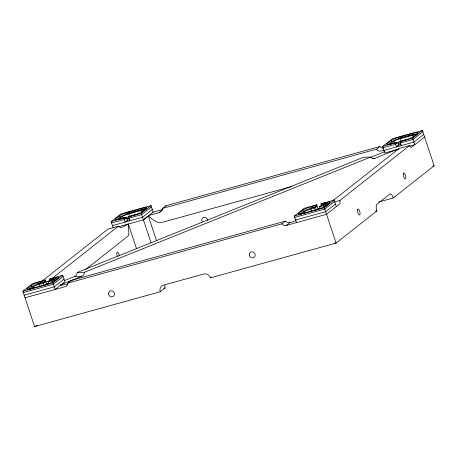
<?xml version="1.0" encoding="UTF-8"?>
<svg xmlns="http://www.w3.org/2000/svg" width="457" height="457" viewBox="0 0 457 457"><rect width="100%" height="100%" fill="white"/><g stroke="black" fill="none" stroke-linecap="round" stroke-linejoin="round"><path stroke-width="0.69" d="M397.858 149.085L374.906 158.322A4.17 3.765 88.3 0 1 371.193 157.591L370.73 157.037L363.538 157.254L77.136 272.521L77.113 273.269A4.17 3.765 88.3 0 1 74.708 276.462L64.214 280.684M370.73 157.037L84.334 272.298L84.305 273.052A4.17 3.765 88.3 0 1 81.9 276.245L60.255 284.957M296.13 220.622C292.737 221.571 288.338 224.256 285.294 221.142L71.241 280.421L67.882 283.072L67.842 283.797A4.17 3.867 51.7 0 1 65.231 286.659L25.026 297.793M165.891 206.49L165.937 205.764L379.99 146.486L380.464 147.063A4.17 3.867 51.7 0 0 383.36 148.257M165.937 205.764L162.578 208.409C161.315 214.619 152.695 213.042 148.405 215.984L152.958 219.794L157.893 222.376L161.481 222.553L291.943 186.422M164.926 285.099A5.564 5.158 51.7 0 0 165.126 287.904L160.224 291.766L34.595 326.561L22.85 291.246L32.63 283.534L45.289 280.032L46.597 283.963L44.683 285.471M113.085 227.546L111.12 221.651L120.899 213.939L150.97 205.61L153.152 212.162L143.372 219.868L141.196 213.322L150.97 205.61M45.289 280.032L40.822 281.529A7.883 1.068 -18.4 0 0 31.379 285.328L27.266 288.578A7.883 1.068 -18.4 0 0 32.07 288.43L44.729 284.922A7.883 1.068 -18.4 0 0 54.172 281.124L58.285 277.879A7.883 1.068 -18.4 0 0 53.48 278.027L49.522 279.118L49.962 280.438L53.92 279.341A7.883 1.068 -18.4 0 1 58.279 278.484M115.975 220.297L115.535 218.983L119.654 215.733A7.883 1.068 -18.4 0 1 129.091 211.934L141.756 208.432A7.883 1.068 -18.4 0 1 146.56 208.283L142.441 211.528A7.883 1.068 -18.4 0 1 133.004 215.327L128.531 216.829L129.839 220.76M28.214 289.487L31.819 286.648A7.883 1.068 -18.4 0 1 41.256 282.849L45.214 281.752L44.775 280.438M116.489 219.891L120.094 217.052A7.883 1.068 -18.4 0 1 129.531 213.253L142.19 209.746A7.883 1.068 -18.4 0 1 146.548 208.889M30.076 289.235L33.087 286.865A5.255 0.714 -18.4 0 1 39.382 284.328L43.335 283.237L45.729 281.346M144.863 209.986A5.255 0.714 -18.4 0 0 141.419 210.357L128.76 213.865A5.255 0.714 -18.4 0 0 122.465 216.395L119.454 218.766A5.255 0.714 -18.4 0 0 119.317 219.2M41.718 281.335L107.989 229.083L118.312 226.226L120.951 227.78L128.326 224.061L136.592 248.819M111.12 221.651L124.298 217.738L124.738 219.057M123.784 218.143L125.092 222.079L127.486 220.188L126.618 217.578L124.224 219.463L111.559 222.97M49.522 279.118L62.7 275.205L64.877 281.758L55.097 289.464L52.921 282.917L62.7 275.205M45.26 282.06L48.699 281.112L49.813 280.232M52.041 278.473L118.312 226.226M48.739 283.883L48.082 281.918L50.476 280.032L55.811 278.559M63.14 276.525L53.36 284.237L23.29 292.566M151.41 206.93L141.63 214.641L128.971 218.149M64.009 279.141L54.229 286.853L24.158 295.176M152.278 209.546L142.504 217.258L112.428 225.587M118.083 226.872L143.424 219.868L148.325 216.001L156.568 240.782M85.825 269.35L128.183 235.949L128.88 234.053L128.326 224.061M159.584 212.271L162.224 210.186M160.224 291.766A5.564 5.158 51.7 0 1 163.509 285.145L203.708 274.011A5.564 5.158 51.7 0 1 210.471 277.85L211.562 276.993M67.882 283.072L281.935 223.787L285.294 221.142M162.578 208.409L376.631 149.131L379.99 146.486M296.462 222.622L294.279 216.075L304.059 208.363L316.724 204.856L318.032 208.792L316.592 209.923M399.081 149.051L384.731 153.026L382.555 146.48L392.334 138.768L422.405 130.439L434.15 165.754L393.294 197.967L378.904 201.948M316.21 205.262L316.644 206.581L312.691 207.678A7.883 1.068 -18.4 0 0 303.248 211.477L299.135 214.721L298.695 213.408L302.814 210.157A7.883 1.068 -18.4 0 1 312.251 206.358L316.724 204.856M401.269 145.589L399.961 141.659L404.434 140.156A7.883 1.068 -18.4 0 0 413.871 136.357L417.989 133.113A7.883 1.068 -18.4 0 0 413.185 133.255L400.521 136.763A7.883 1.068 -18.4 0 0 391.083 140.562L386.965 143.812A7.883 1.068 -18.4 0 0 391.775 143.664L395.728 142.567L396.168 143.886M387.919 144.72L391.523 141.881A7.883 1.068 -18.4 0 1 400.96 138.083L413.625 134.575A7.883 1.068 -18.4 0 1 416.875 133.832M281.935 223.787L282.415 224.37A4.17 3.867 51.7 0 0 286.328 225.427L290.024 222.513M301.506 214.065L304.516 211.694A5.255 0.714 -18.4 0 1 310.811 209.157L314.764 208.061L317.158 206.176M416.053 135.089A5.255 0.714 -18.4 0 0 412.848 135.186L400.189 138.694A5.255 0.714 -18.4 0 0 393.894 141.224L390.884 143.595A5.255 0.714 -18.4 0 0 391.923 143.995M382.555 146.48L395.728 142.567M395.214 142.972L396.522 146.908L398.915 145.018L398.047 142.407L395.653 144.292L382.989 147.8M328.6 203.428A7.883 1.068 -18.4 0 0 325.35 204.17L321.391 205.267L320.957 203.948L334.13 200.035L336.312 206.587M320.168 208.712L319.517 206.747L321.911 204.862M325.67 206.347L326.675 205.553A5.255 0.714 -18.4 0 0 323.47 205.65L319.517 206.747M413.042 137.46L414.048 136.672M333.456 200.252L399.172 148.445L409.489 145.583L409.792 146.171A4.17 1.457 74.5 0 0 411.506 147.297L424.582 136.991M294.279 216.075L324.35 207.746L334.13 200.035M399.961 141.659L412.625 138.151L422.405 130.439M334.57 201.354L324.79 209.066L294.719 217.395M422.839 131.759L413.059 139.471L400.401 142.978M335.438 203.971L325.658 211.682L295.588 220.006M334.375 201.994L339.882 200.469L409.489 145.583M423.713 134.375L413.933 142.087L383.863 150.41M393.294 197.967A5.564 1.937 74.5 0 0 389.924 194.025L376.848 204.33A5.564 1.937 74.5 0 0 376.951 210.848L336.101 243.061L210.471 277.85M370.336 157.482L384.76 151.678M34.595 326.561L37.177 325.521M432.859 166.274L434.15 165.754M126.126 213.933L130.222 212.796M131.593 212.419L138.425 210.528M139.791 210.146L145.257 208.632M398.921 138.385L405.753 136.489M407.124 136.112L413.956 134.221M124.298 217.738L120.34 218.834A7.883 1.068 -18.4 0 1 115.535 218.983M124.744 218.223A5.255 0.714 -18.4 0 1 129.628 216.475L136.957 214.447M396.173 143.052A5.255 0.714 -18.4 0 1 401.057 141.304L407.724 139.459M128.531 216.829L141.196 213.322M123.978 218.303L126.618 217.578M395.408 143.132L398.047 142.407M126.618 218.852L129.28 218.115M398.047 143.681L400.715 142.944M152.375 212.374L162.601 209.546M126.863 220.365L129.525 219.623M397.596 145.383L400.955 144.452M410.02 146.023L414.802 144.698L412.625 138.151M320.957 203.948L324.91 202.851A7.883 1.068 -18.4 0 1 329.72 202.708L325.601 205.953A7.883 1.068 -18.4 0 1 316.164 209.752L303.499 213.259A7.883 1.068 -18.4 0 1 298.695 213.408M37.068 283.746L44.398 281.718M311.16 207.838L313.159 207.284M314.496 206.912L316.495 206.358M322.573 204.679L324.573 204.125M325.904 203.753L327.903 203.199M48.082 281.918L52.041 280.821A5.255 0.714 -18.4 0 1 55.246 280.724M46.237 284.06L48.973 283.306M317.672 208.889L320.403 208.135M22.85 291.246L52.921 282.917M286.328 225.427L326.532 214.293L339.602 203.988A4.17 1.457 74.5 0 0 340.014 201.189L339.882 200.469M375.585 211.225L376.951 210.848M163.755 288.281L165.126 287.904M383.943 150.21C381.618 151.09 377.973 152.032 376.631 149.131M67.619 284.077L60.158 285.556M372.289 158.402L374.906 158.322M334.741 243.101L336.101 243.061L324.35 207.746M77.136 272.521L84.334 272.298M74.708 276.462L81.9 276.245M48.699 281.112L49.093 281.758M413.185 133.255L413.625 134.575M412.848 135.186L413.505 137.146M400.521 136.763L400.96 138.083M400.189 138.694L401.057 141.304M393.894 141.224L394.551 143.184M391.083 140.562L391.523 141.881M324.91 202.851L325.35 204.17M323.47 205.65L323.904 206.958M314.764 208.061L315.638 210.677M312.251 206.358L312.691 207.678M310.811 209.157L311.463 211.123M304.516 211.694L304.95 212.996M302.814 210.157L303.248 211.477M141.756 208.432L142.19 209.746M141.419 210.357L142.07 212.316M143.424 219.868L150.999 242.638M129.091 211.934L129.531 213.253M128.76 213.865L129.628 216.475M122.465 216.395L123.116 218.355M119.654 215.733L120.094 217.052M53.48 278.027L53.92 279.341M52.041 280.821L52.475 282.129M43.335 283.237L43.986 285.197M40.822 281.529L41.256 282.849M39.382 284.328L40.033 286.293M33.087 286.865L33.521 288.173M31.379 285.328L31.819 286.648M71.241 280.421L71.281 281.084M202.2 221.902A3.113 2.891 51.7 0 1 203.691 217.463A3.113 2.891 51.7 0 1 207.638 220.4M117.466 256.685A3.113 1.085 74.5 0 1 117.123 252.304A3.113 1.085 74.5 0 1 119.231 255.292M121.482 218.972A5.255 0.714 -18.4 0 1 120.494 219.166M108.549 293.828A3.113 2.891 51.7 0 0 113.187 296.462A3.113 2.891 51.7 0 0 112.816 291.212A3.113 2.891 51.7 0 0 108.549 293.828M249.248 254.863A3.113 2.891 51.7 0 0 253.886 257.491A3.113 2.891 51.7 0 0 253.521 252.241A3.113 2.891 51.7 0 0 249.248 254.863M357.431 210.426A3.113 1.085 74.5 0 0 359.47 215.001A3.113 1.085 74.5 0 0 359.396 210.528A3.113 1.085 74.5 0 0 357.431 210.426M403.188 174.346A3.113 1.085 74.5 0 0 405.228 178.927A3.113 1.085 74.5 0 0 405.153 174.454A3.113 1.085 74.5 0 0 403.188 174.346"/></g></svg>
